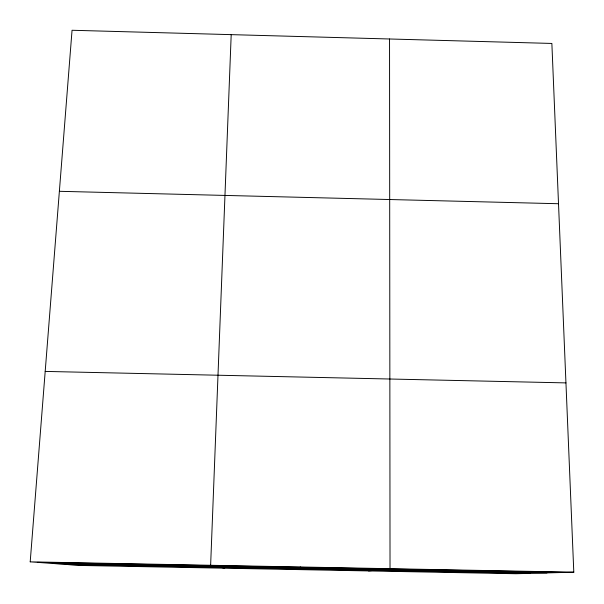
<?xml version="1.0" encoding="UTF-8"?>
<svg xmlns="http://www.w3.org/2000/svg" width="604" height="604" viewBox="0 0 604 604"><rect width="100%" height="100%" fill="white"/><g stroke="black" fill="none" stroke-linecap="round" stroke-linejoin="round"><path stroke-width="0.91" d="M231.196 34.639L210.63 565.284L224.718 568.198M30.2 561.848L72.05 30.268L551.867 43.443L573.8 572.192L515.982 573.732L80.257 565.457L30.2 561.848L573.8 572.192M299.916 567.36L300.452 566.99M368.516 570.931L390.025 568.696L389.55 38.988M476.36 570.712L482.045 570.448M37.38 562.362L565.518 572.411M53.416 563.524L547.005 572.902M67.874 564.566L530.304 573.347M45.194 371.415L565.948 382.898M59.373 191.302L558.511 203.729M120.543 563.562L125.134 564.038"/></g></svg>
